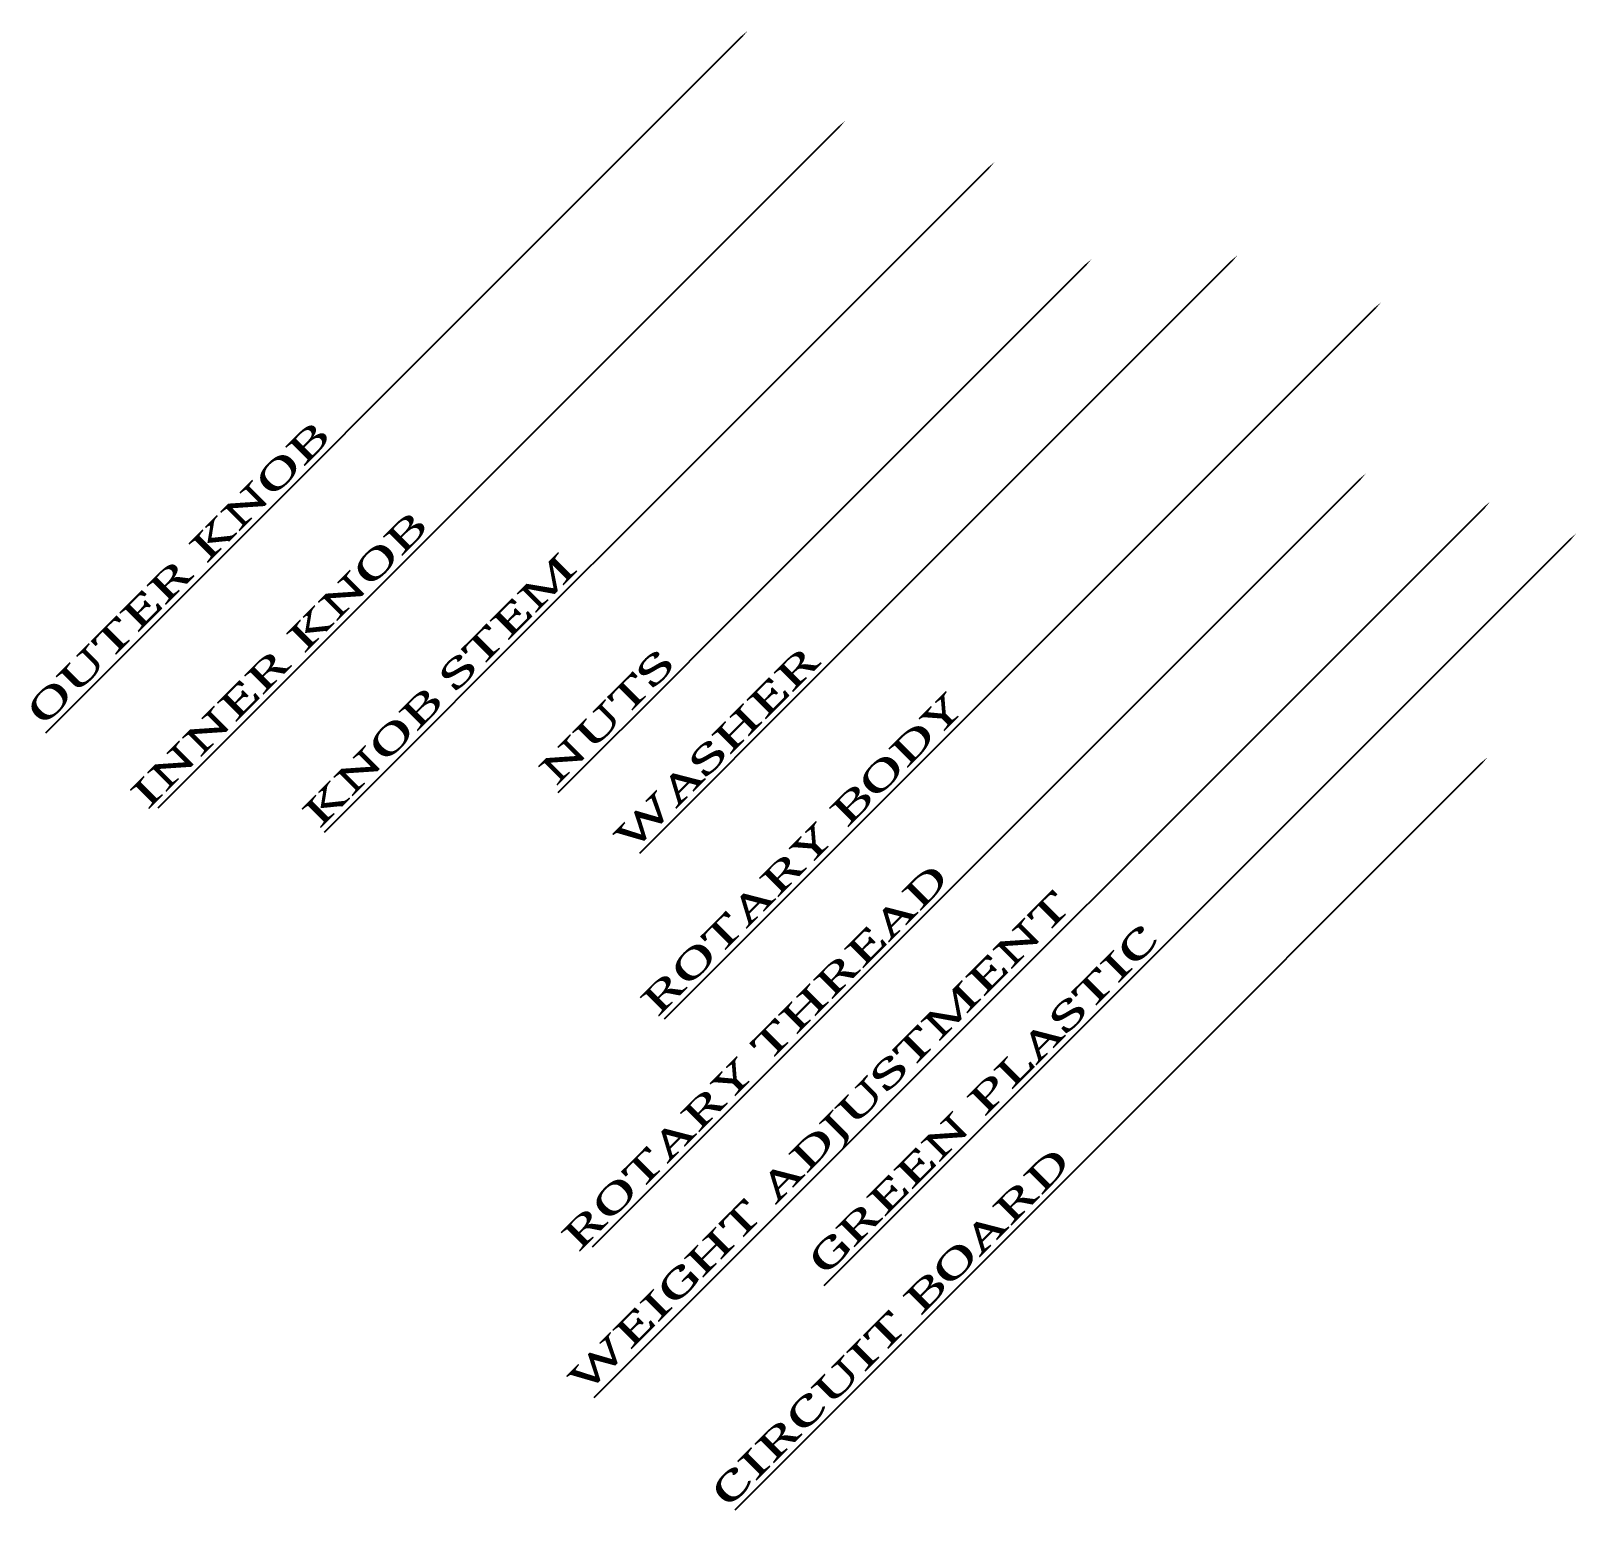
# Model space of a CAD drawing. Header units: millimetres. Extents: x -9.4 to 23.2, y 53.7 to 84.8.
import ezdxf
from ezdxf import colors
from ezdxf.entities.mleader import LeaderData, LeaderLine
from ezdxf.math import Vec2, Vec3

# ---------------------------------------------------------------- set-up
doc = ezdxf.new("R2010")
doc.units = ezdxf.units.MM
doc.header["$MEASUREMENT"] = 0
doc.layers.add('Leader Annotations', color=5, linetype='Continuous', lineweight=9)

msp = doc.modelspace()

# ---------------------------------------------------------------- leaders
at = {"layer": 'Leader Annotations'}
ml = msp.add_multileader_mtext('Standard', dxfattribs=at)
ml.set_content('{\\fCambria|b0|i0|c0|p18;OUTER KNOB}', color=256)
ml.set_leader_properties()
ml.build(insert=Vec2(0, 0))
ml.multileader.update_dxf_attribs({"text_right_attachment_type": 6, "dogleg_length": 0.36, "arrow_head_size": 0.18})
ctx = ml.context
ctx.base_point, ctx.char_height, ctx.arrow_head_size, ctx.landing_gap_size, ctx.plane_origin, ctx.plane_x_axis, ctx.plane_y_axis = Vec3(-9.337, 70.361, 79.698), 1, 0.18, 0.09, Vec3(5.718, 84.849, 79.131), Vec3(0.707107, 0.707107, 0), Vec3(-0.408248, 0.408248, 0.816497)
ctx.right_attachment, ctx.text_align_type = 6, 2
notes = []
notes.append((ctx, [(0, (1, 1, 0), (-2.624, 76.507, 79.131), (-0.707107, -0.707107, 0), 0.36, [(0, [(5.718, 84.849, 79.131)], 0, [])])]))
ctx.mtext.insert, ctx.mtext.text_direction, ctx.mtext.alignment, ctx.mtext.flow_direction, ctx.mtext.extrusion = Vec3(-3.432, 76.679, 80.111), Vec3(0.707107, 0.707107, 0), 3, 5, Vec3(0.57735, -0.57735, 0.57735)
ml = msp.add_multileader_mtext('Standard', dxfattribs=at)
ml.set_content('{\\fCambria|b0|i0|c0|p18;INNER KNOB}', color=256)
ml.set_leader_properties()
ml.build(insert=Vec2(0, 0))
ml.multileader.update_dxf_attribs({"text_right_attachment_type": 6, "dogleg_length": 0.36, "arrow_head_size": 0.18})
ctx = ml.context
ctx.base_point, ctx.char_height, ctx.arrow_head_size, ctx.landing_gap_size, ctx.plane_origin, ctx.plane_x_axis, ctx.plane_y_axis = Vec3(-7.064, 68.687, 75.751), 1, 0.18, 0.09, Vec3(7.772, 82.956, 75.184), Vec3(0.707107, 0.707107, 0), Vec3(-0.408248, 0.408248, 0.816497)
ctx.right_attachment, ctx.text_align_type = 6, 2
notes.append((ctx, [(0, (1, 1, 0), (-0.57, 74.613, 75.184), (-0.707107, -0.707107, 0), 0.36, [(0, [(7.772, 82.956, 75.184)], 0, [])])]))
ctx.mtext.insert, ctx.mtext.text_direction, ctx.mtext.alignment, ctx.mtext.flow_direction, ctx.mtext.extrusion = Vec3(-1.378, 74.785, 76.164), Vec3(0.707107, 0.707107, 0), 3, 5, Vec3(0.57735, -0.57735, 0.57735)
ml = msp.add_multileader_mtext('Standard', dxfattribs=at)
ml.set_content('{\\fCambria|b0|i0|c0|p18;KNOB STEM}', color=256)
ml.set_leader_properties()
ml.build(insert=Vec2(0, 0))
ml.multileader.update_dxf_attribs({"text_right_attachment_type": 6, "dogleg_length": 0.36, "arrow_head_size": 0.18})
ctx = ml.context
ctx.base_point, ctx.char_height, ctx.arrow_head_size, ctx.landing_gap_size, ctx.plane_origin, ctx.plane_x_axis, ctx.plane_y_axis = Vec3(-3.5, 68.24, 71.74), 1, 0.18, 0.09, Vec3(10.915, 82.088, 71.173), Vec3(0.707107, 0.707107, 0), Vec3(-0.408248, 0.408248, 0.816497)
ctx.right_attachment, ctx.text_align_type = 6, 2
notes.append((ctx, [(0, (1, 1, 0), (2.573, 73.746, 71.173), (-0.707107, -0.707107, 0), 0.36, [(0, [(10.915, 82.088, 71.173)], 0, [])])]))
ctx.mtext.insert, ctx.mtext.text_direction, ctx.mtext.alignment, ctx.mtext.flow_direction, ctx.mtext.extrusion = Vec3(1.765, 73.917, 72.153), Vec3(0.707107, 0.707107, 0), 3, 5, Vec3(0.57735, -0.57735, 0.57735)
ml = msp.add_multileader_mtext('Standard', dxfattribs=at)
ml.set_content('{\\fCambria|b0|i0|c0|p18;NUTS}', color=256)
ml.set_leader_properties()
ml.build(insert=Vec2(0, 0))
ml.multileader.update_dxf_attribs({"text_right_attachment_type": 6, "dogleg_length": 0.36, "arrow_head_size": 0.18})
ctx = ml.context
ctx.base_point, ctx.char_height, ctx.arrow_head_size, ctx.landing_gap_size, ctx.plane_origin, ctx.plane_x_axis, ctx.plane_y_axis = Vec3(1.525, 69.181, 67.656), 1, 0.18, 0.09, Vec3(12.957, 80.046, 67.089), Vec3(0.707107, 0.707107, 0), Vec3(-0.408248, 0.408248, 0.816497)
ctx.right_attachment, ctx.text_align_type = 6, 2
notes.append((ctx, [(0, (1, 1, 0), (4.615, 71.704, 67.089), (-0.707107, -0.707107, 0), 0.36, [(0, [(12.957, 80.046, 67.089)], 0, [])])]))
ctx.mtext.insert, ctx.mtext.text_direction, ctx.mtext.alignment, ctx.mtext.flow_direction, ctx.mtext.extrusion = Vec3(3.807, 71.875, 68.069), Vec3(0.707107, 0.707107, 0), 3, 5, Vec3(0.57735, -0.57735, 0.57735)
ml = msp.add_multileader_mtext('Standard', dxfattribs=at)
ml.set_content('{\\fCambria|b0|i0|c0|p18;WASHER}', color=256)
ml.set_leader_properties()
ml.build(insert=Vec2(0, 0))
ml.multileader.update_dxf_attribs({"text_right_attachment_type": 6, "dogleg_length": 0.36, "arrow_head_size": 0.18})
ctx = ml.context
ctx.base_point, ctx.char_height, ctx.arrow_head_size, ctx.landing_gap_size, ctx.plane_origin, ctx.plane_x_axis, ctx.plane_y_axis = Vec3(2.921, 67.587, 64.666), 1, 0.18, 0.09, Vec3(16.032, 80.131, 64.099), Vec3(0.707107, 0.707107, 0), Vec3(-0.408248, 0.408248, 0.816497)
ctx.right_attachment, ctx.text_align_type = 6, 2
notes.append((ctx, [(0, (1, 1, 0), (7.69, 71.789, 64.099), (-0.707107, -0.707107, 0), 0.36, [(0, [(16.032, 80.131, 64.099)], 0, [])])]))
ctx.mtext.insert, ctx.mtext.text_direction, ctx.mtext.alignment, ctx.mtext.flow_direction, ctx.mtext.extrusion = Vec3(6.881, 71.96, 65.079), Vec3(0.707107, 0.707107, 0), 3, 5, Vec3(0.57735, -0.57735, 0.57735)
ml = msp.add_multileader_mtext('Standard', dxfattribs=at)
ml.set_content('{\\fCambria|b0|i0|c0|p18;ROTARY BODY}', color=256)
ml.set_leader_properties()
ml.build(insert=Vec2(0, 0))
ml.multileader.update_dxf_attribs({"text_right_attachment_type": 6, "dogleg_length": 0.36, "arrow_head_size": 0.18})
ctx = ml.context
ctx.base_point, ctx.char_height, ctx.arrow_head_size, ctx.landing_gap_size, ctx.plane_origin, ctx.plane_x_axis, ctx.plane_y_axis = Vec3(3.389, 64.044, 60.655), 1, 0.18, 0.09, Vec3(19.048, 79.136, 60.088), Vec3(0.707107, 0.707107, 0), Vec3(-0.408248, 0.408248, 0.816497)
ctx.right_attachment, ctx.text_align_type = 6, 2
notes.append((ctx, [(0, (1, 1, 0), (10.706, 70.794, 60.088), (-0.707107, -0.707107, 0), 0.36, [(0, [(19.048, 79.136, 60.088)], 0, [])])]))
ctx.mtext.insert, ctx.mtext.text_direction, ctx.mtext.alignment, ctx.mtext.flow_direction, ctx.mtext.extrusion = Vec3(9.898, 70.966, 61.068), Vec3(0.707107, 0.707107, 0), 3, 5, Vec3(0.57735, -0.57735, 0.57735)
ml = msp.add_multileader_mtext('Standard', dxfattribs=at)
ml.set_content('{\\fCambria|b0|i0|c0|p18;ROTARY THREAD}', color=256)
ml.set_leader_properties()
ml.build(insert=Vec2(0, 0))
ml.multileader.update_dxf_attribs({"text_right_attachment_type": 6, "dogleg_length": 0.36, "arrow_head_size": 0.18})
ctx = ml.context
ctx.base_point, ctx.char_height, ctx.arrow_head_size, ctx.landing_gap_size, ctx.plane_origin, ctx.plane_x_axis, ctx.plane_y_axis = Vec3(1.811, 59.184, 57.373), 1, 0.18, 0.09, Vec3(18.73, 75.536, 56.807), Vec3(0.707107, 0.707107, 0), Vec3(-0.408248, 0.408248, 0.816497)
ctx.right_attachment, ctx.text_align_type = 6, 2
notes.append((ctx, [(0, (1, 1, 0), (10.388, 67.194, 56.807), (-0.707107, -0.707107, 0), 0.36, [(0, [(18.73, 75.536, 56.807)], 0, [])])]))
ctx.mtext.insert, ctx.mtext.text_direction, ctx.mtext.alignment, ctx.mtext.flow_direction, ctx.mtext.extrusion = Vec3(9.58, 67.366, 57.786), Vec3(0.707107, 0.707107, 0), 3, 5, Vec3(0.57735, -0.57735, 0.57735)
ml = msp.add_multileader_mtext('Standard', dxfattribs=at)
ml.set_content('{\\fCambria|b0|i0|c0|p18;WEIGHT ADJUSTMENT}', color=256)
ml.set_leader_properties()
ml.build(insert=Vec2(0, 0))
ml.multileader.update_dxf_attribs({"text_right_attachment_type": 6, "dogleg_length": 0.36, "arrow_head_size": 0.18})
ctx = ml.context
ctx.base_point, ctx.char_height, ctx.arrow_head_size, ctx.landing_gap_size, ctx.plane_origin, ctx.plane_x_axis, ctx.plane_y_axis = Vec3(1.999, 56.121, 54.122), 1, 0.18, 0.09, Vec3(21.345, 74.943, 53.598), Vec3(0.707107, 0.707107, 0), Vec3(-0.408248, 0.408248, 0.816497)
ctx.right_attachment, ctx.text_align_type = 6, 2
notes.append((ctx, [(0, (1, 1, 0), (13.003, 66.601, 53.598), (-0.707107, -0.707107, 0), 0.36, [(0, [(21.345, 74.943, 53.598)], 0, [])])]))
ctx.mtext.insert, ctx.mtext.text_direction, ctx.mtext.alignment, ctx.mtext.flow_direction, ctx.mtext.extrusion = Vec3(12.161, 66.807, 54.646), Vec3(0.707107, 0.707107, 0), 3, 5, Vec3(0.57735, -0.57735, 0.57735)
ml = msp.add_multileader_mtext('Standard', dxfattribs=at)
ml.set_content('{\\fCambria|b0|i0|c0|p18;GREEN PLASTIC}', color=256)
ml.set_leader_properties()
ml.build(insert=Vec2(0, 0))
ml.multileader.update_dxf_attribs({"text_right_attachment_type": 6, "dogleg_length": 0.36, "arrow_head_size": 0.18})
ctx = ml.context
ctx.base_point, ctx.char_height, ctx.arrow_head_size, ctx.landing_gap_size, ctx.plane_origin, ctx.plane_x_axis, ctx.plane_y_axis = Vec3(6.938, 58.623, 51.685), 1, 0.18, 0.09, Vec3(23.154, 74.272, 51.118), Vec3(0.707107, 0.707107, 0), Vec3(-0.408248, 0.408248, 0.816497)
ctx.right_attachment, ctx.text_align_type = 6, 2
notes.append((ctx, [(0, (1, 1, 0), (14.812, 65.93, 51.118), (-0.707107, -0.707107, 0), 0.36, [(0, [(23.154, 74.272, 51.118)], 0, [])])]))
ctx.mtext.insert, ctx.mtext.text_direction, ctx.mtext.alignment, ctx.mtext.flow_direction, ctx.mtext.extrusion = Vec3(14.004, 66.102, 52.098), Vec3(0.707107, 0.707107, 0), 3, 5, Vec3(0.57735, -0.57735, 0.57735)
ml = msp.add_multileader_mtext('Standard', dxfattribs=at)
ml.set_content('{\\fCambria|b0|i0|c0|p18;CIRCUIT BOARD}', color=256)
ml.set_leader_properties()
ml.build(insert=Vec2(0, 0))
ml.multileader.update_dxf_attribs({"text_right_attachment_type": 6, "dogleg_length": 0.36, "arrow_head_size": 0.18})
ctx = ml.context
ctx.base_point, ctx.char_height, ctx.arrow_head_size, ctx.landing_gap_size, ctx.plane_origin, ctx.plane_x_axis, ctx.plane_y_axis = Vec3(5.037, 53.878, 48.841), 1, 0.18, 0.09, Vec3(21.29, 69.564, 48.274), Vec3(0.707107, 0.707107, 0), Vec3(-0.408248, 0.408248, 0.816497)
ctx.right_attachment, ctx.text_align_type = 6, 2
notes.append((ctx, [(0, (1, 1, 0), (12.948, 61.222, 48.274), (-0.707107, -0.707107, 0), 0.36, [(0, [(21.29, 69.564, 48.274)], 0, [])])]))
ctx.mtext.insert, ctx.mtext.text_direction, ctx.mtext.alignment, ctx.mtext.flow_direction, ctx.mtext.extrusion = Vec3(12.14, 61.394, 49.254), Vec3(0.707107, 0.707107, 0), 3, 5, Vec3(0.57735, -0.57735, 0.57735)
for ctx, leaders in notes:
    for number, flags, end, landing, length, lines in leaders:
        leader = LeaderData()
        leader.index, (leader.has_last_leader_line, leader.has_dogleg_vector, leader.attachment_direction) = number, flags
        leader.last_leader_point, leader.dogleg_vector, leader.dogleg_length = Vec3(end), Vec3(landing), length
        for number, points, colour, breaks in lines:
            line = LeaderLine()
            line.index, line.vertices, line.color, line.breaks = number, Vec3.list(points), colors.encode_raw_color(colour), breaks
            leader.lines.append(line)
        ctx.leaders.append(leader)

doc.saveas('drawing.dxf')
